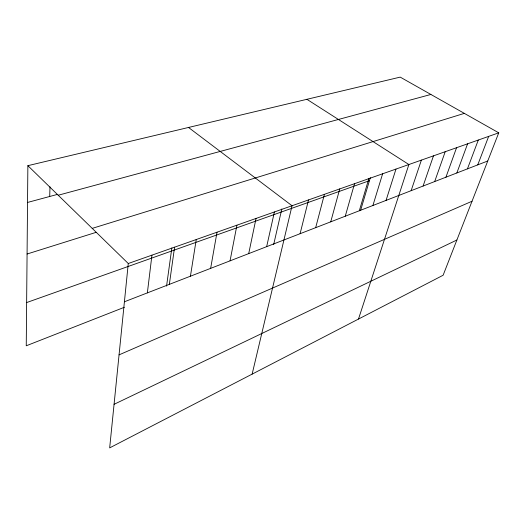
<?xml version="1.0" encoding="UTF-8"?>
<svg xmlns="http://www.w3.org/2000/svg" width="525" height="525" viewBox="0 0 525 525"><rect width="100%" height="100%" fill="white"/><g stroke="black" fill="none" stroke-linecap="round" stroke-linejoin="round"><path stroke-width="0.79" d="M27.871 165.67L128.271 263.511L109.672 447.884L443.126 275.238L498.75 132.825L400.214 77.116L27.871 165.67L26.25 345.791L124.425 307.25M49.711 196.481L49.98 186.815M147.361 292.884L151.942 255.157M166.556 286.105L171.846 247.898M169.345 284.366L174.582 247.17M190.424 276.202L196.252 239.531M210.643 268.367L217.015 232.201M230.055 260.846L236.926 225.179M248.712 253.614L256.036 218.439M266.661 246.658L274.398 211.962M273.683 244.532L281.813 208.976M252.138 374.122L292.044 205.741L188.514 127.463M300.09 233.71L308.529 199.92M315.676 227.666L324.424 194.316M330.724 221.839L339.747 188.908M345.26 216.202L354.539 183.691M359.317 210.761L368.826 178.651M360.544 210.577L370.335 177.627M372.908 205.492L382.627 173.788M386.059 200.399L395.975 169.076M358.49 319.056L408.883 164.522L306.908 99.31M411.134 190.68L421.378 160.118M423.091 186.047L433.479 155.846M434.68 181.558L445.207 151.712M445.928 177.201L456.566 147.702M456.848 172.968L467.591 143.817M467.447 168.86L478.288 140.044M477.743 164.876L488.67 136.382M114.069 404.309L456.888 240.01M119.057 354.874L472.021 201.252M124.412 301.777L487.745 160.998M26.637 302.564L369.423 180.698M128.271 263.511L498.75 132.825M27.077 254.015L96.088 232.358M92.216 228.382L464.343 113.374M27.536 202.453L57.612 194.355M58.209 195.234L430.894 94.461"/></g></svg>
